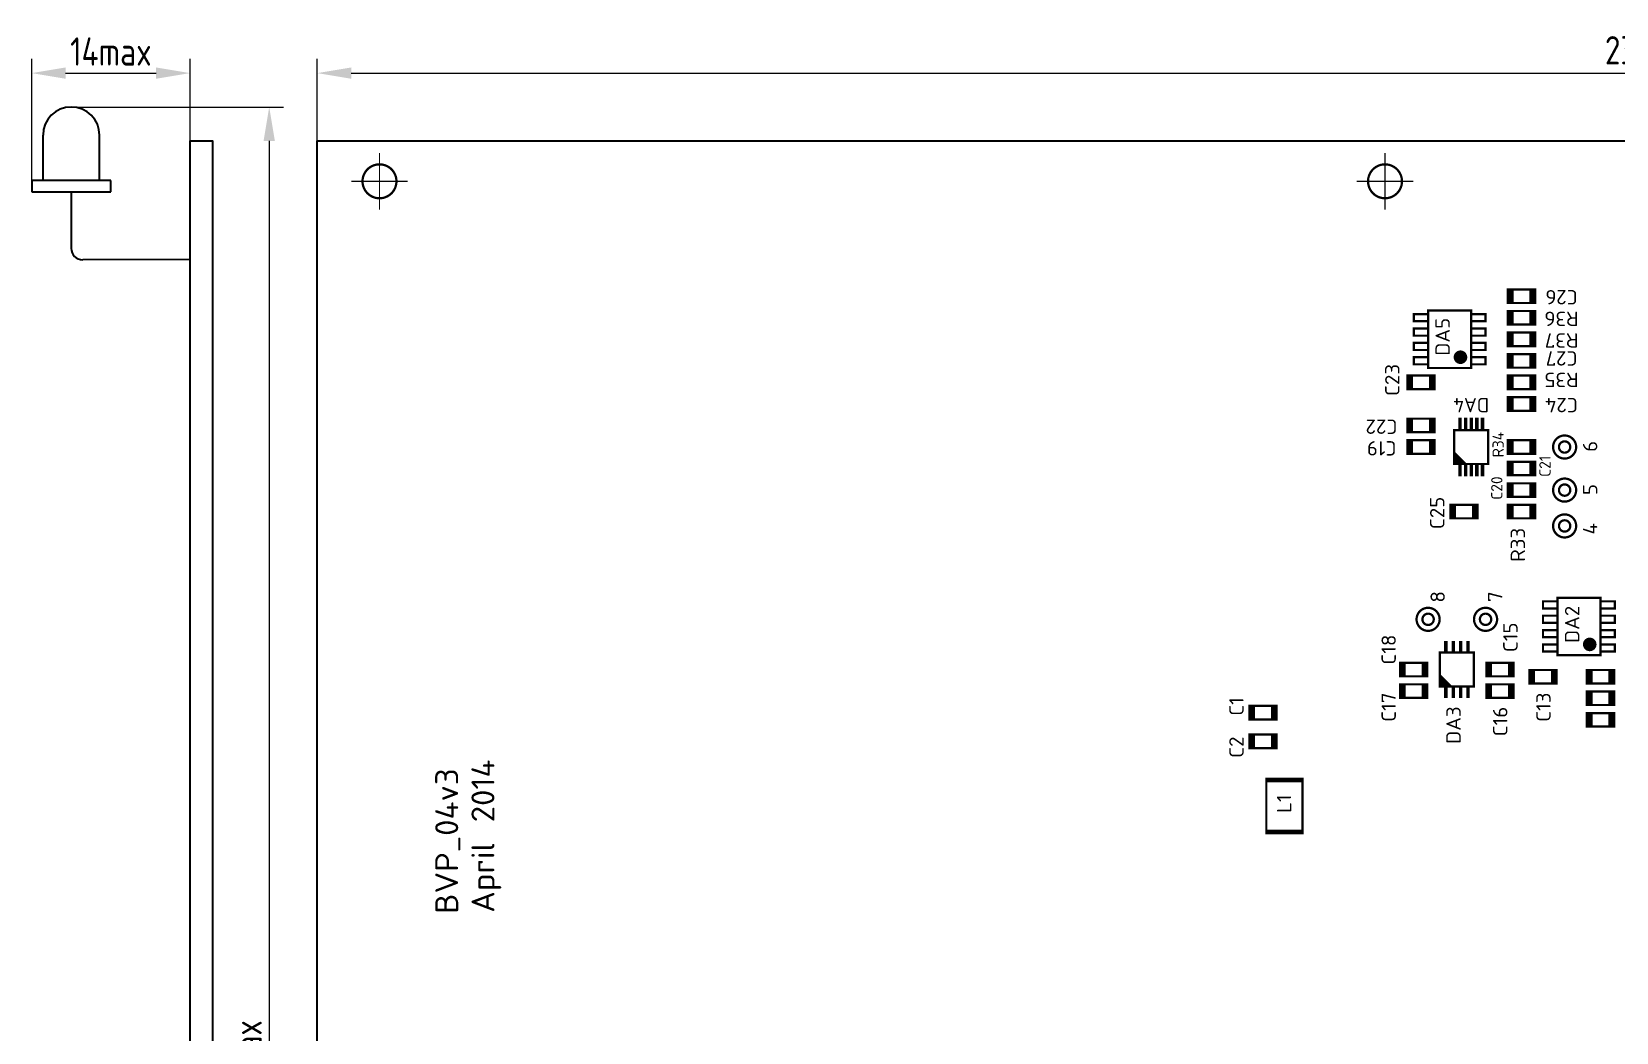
# Model space of a CAD drawing. Header units: millimetres. Extents: x 327 to 592, y -3056 to -2879.
# Drawn here: x 327 to 467.1, y -2967.8 to -2879.3 of the extents above; entities that cross this region are included whole.
import ezdxf
from ezdxf.enums import TextEntityAlignment as Align

# ---------------------------------------------------------------- set-up
doc = ezdxf.new("R2010")
doc.units = ezdxf.units.MM
for name, color, linetype, lineweight in [('BOARD', 173, 'Continuous', 35), ('TOP', 7, 'Continuous', 35), ('РАЗМЕРЫ', 7, 'Continuous', 25)]:
    doc.layers.add(name, color=color, linetype=linetype, lineweight=lineweight)
doc.styles.get("Standard").update_dxf_attribs({"font": 'txt.shx'})
doc.styles.add('ГОСТ 2.304', font='CS_Gost2304.shx')
doc.dimstyles.new('ЕСКД', dxfattribs={"dimscale": 0, "dimtxt": 3, "dimasz": 3, "dimexe": 1.25, "dimexo": 0, "dimtad": 1, "dimtoh": 1, "dimdec": 1, "dimrnd": 0.5, "dimtxsty": 'ГОСТ 2.304', "dimcen": 5, "dimadec": 3, "dimazin": 2, "dimtfac": 0.75, "dimtdec": 4, "dimtmove": 1, "dimatfit": 3, "dimfxl": 1, "dimtolj": 1, "dimarcsym": 0})

# ---------------------------------------------------------------- blocks, each defined once
blk = doc.blocks.new('*D27')
at = {"layer": 'Defpoints', "color": 0}
for p in [(585.5, -2883), (352.25, -2889), (585.5, -2889)]:
    blk.add_point(p, dxfattribs=at)
at = {"layer": 'РАЗМЕРЫ', "color": 0, "lineweight": -2}
for p, q in [((352.25, -2889), (352.25, -2881.75)), ((585.5, -2889), (585.5, -2881.75)), ((355.25, -2883), (582.5, -2883))]:
    blk.add_line(p, q, dxfattribs=at)
at = {"layer": 'РАЗМЕРЫ', "color": 0}
for points in [[(355.25, -2882.5), (355.25, -2883.5), (352.25, -2883)], [(582.5, -2883.5), (582.5, -2882.5), (585.5, -2883)]]:
    blk.add_solid(points, dxfattribs=at)
at = {"layer": 'РАЗМЕРЫ', "color": 0, "insert": (468.88, -2880.98), "char_height": 2.5, "attachment_point": 5, "style": 'ГОСТ 2.304'}
blk.add_mtext('\\A1;233*', dxfattribs=at)
blk = doc.blocks.new('*D30')
at = {"layer": 'Defpoints', "color": 0}
for p in [(330.5, -2886), (330.5, -3056), (348, -3056)]:
    blk.add_point(p, dxfattribs=at)
at = {"layer": 'РАЗМЕРЫ', "color": 0, "lineweight": -2}
for p, q in [((330.5, -2886), (349.25, -2886)), ((348, -2889), (348, -3053)), ((330.5, -3056), (349.25, -3056))]:
    blk.add_line(p, q, dxfattribs=at)
at = {"layer": 'РАЗМЕРЫ', "color": 0}
for points in [[(348.5, -2889), (347.5, -2889), (348, -2886)], [(347.5, -3053), (348.5, -3053), (348, -3056)]]:
    blk.add_solid(points, dxfattribs=at)
at = {"layer": 'РАЗМЕРЫ', "color": 0, "insert": (346.09, -2971), "char_height": 2.5, "attachment_point": 5, "rotation": 90, "style": 'ГОСТ 2.304'}
blk.add_mtext('\\A1;170max', dxfattribs=at)
blk = doc.blocks.new('*D32')
at = {"layer": 'Defpoints', "color": 0}
for p in [(341, -2883), (341, -2889), (327, -2893)]:
    blk.add_point(p, dxfattribs=at)
at = {"layer": 'РАЗМЕРЫ', "color": 0, "lineweight": -2}
for p, q in [((327, -2893), (327, -2881.75)), ((341, -2889), (341, -2881.75)), ((330, -2883), (338, -2883))]:
    blk.add_line(p, q, dxfattribs=at)
at = {"layer": 'РАЗМЕРЫ', "color": 0}
for points in [[(330, -2882.5), (330, -2883.5), (327, -2883)], [(338, -2883.5), (338, -2882.5), (341, -2883)]]:
    blk.add_solid(points, dxfattribs=at)
at = {"layer": 'РАЗМЕРЫ', "color": 0, "insert": (334, -2881.09), "char_height": 2.5, "attachment_point": 5, "style": 'ГОСТ 2.304'}
blk.add_mtext('\\A1;14max', dxfattribs=at)

msp = doc.modelspace()

# ---------------------------------------------------------------- linework, layer by layer
at = {"layer": 'BOARD'}
msp.add_lwpolyline([(343, -3049), (341, -3049), (341, -2889), (343, -2889)], close=True, dxfattribs=at)
msp.add_lwpolyline([(563.44, -2889), (585.5, -2889), (585.5, -3049), (352.25, -3049), (352.25, -2889), (487.32, -2889)], dxfattribs=at)
at = {"layer": 'TOP'}
for p, q in [((328, -2892.5), (328, -2888.5)), ((333, -2892.5), (333, -2888.5)), ((327, -2892.5), (327, -2893.5)), ((334, -2892.5), (327, -2892.5)), ((334, -2893.5), (334, -2892.5)), ((327, -2893.5), (334, -2893.5)), ((330.5, -2893.5), (330.5, -2898.5)), ((341, -2899.5), (331.51, -2899.51))]:
    msp.add_line(p, q, dxfattribs=at)
for points, const_width in [([(357.75, -2895.07), (357.75, -2890.07)], 0.1), ([(446.65, -2895.07), (446.65, -2890.07)], 0.1), ([(355.25, -2892.57), (360.25, -2892.57)], 0.1), ([(444.15, -2892.57), (449.15, -2892.57)], 0.1), ([(459.92, -2903.33), (457.52, -2903.33), (457.52, -2902.13), (459.92, -2902.13), (459.92, -2903.33), (459.72, -2903.33), (459.72, -2902.13), (459.52, -2902.13), (459.52, -2903.33)], 0.2), ([(457.52, -2903.33), (457.52, -2902.13), (457.92, -2902.13), (457.92, -2903.33), (457.72, -2903.33), (457.72, -2902.13)], 0.2), ([(450.46, -2904.95), (449.19, -2904.95), (449.19, -2904.32), (450.46, -2904.32)], 0.2), ([(454.27, -2909.08), (450.46, -2909.08), (450.46, -2904), (454.27, -2904), (454.27, -2909.08)], 0.2), ([(454.27, -2904.95), (455.54, -2904.95), (455.54, -2904.32), (454.27, -2904.32)], 0.2), ([(457.52, -2904.04), (457.52, -2905.24), (459.92, -2905.24), (459.92, -2904.04), (457.52, -2904.04)], 0.2), ([(457.72, -2905.24), (457.72, -2904.04)], 0.2), ([(457.92, -2905.24), (457.92, -2904.04)], 0.2), ([(459.52, -2905.24), (459.52, -2904.04)], 0.2), ([(459.72, -2905.24), (459.72, -2904.04)], 0.2), ([(450.46, -2906.22), (449.19, -2906.22), (449.19, -2905.59), (450.46, -2905.59)], 0.2), ([(454.27, -2906.22), (455.54, -2906.22), (455.54, -2905.59), (454.27, -2905.59)], 0.2), ([(450.46, -2907.49), (449.19, -2907.49), (449.19, -2906.86), (450.46, -2906.86)], 0.2), ([(454.27, -2907.49), (455.54, -2907.49), (455.54, -2906.86), (454.27, -2906.86)], 0.2), ([(457.52, -2905.94), (457.52, -2907.14), (459.92, -2907.14), (459.92, -2905.94), (457.52, -2905.94)], 0.2), ([(457.72, -2907.14), (457.72, -2905.94)], 0.2), ([(457.92, -2907.14), (457.92, -2905.94)], 0.2), ([(459.52, -2907.14), (459.52, -2905.94)], 0.2), ([(459.72, -2907.14), (459.72, -2905.94)], 0.2), ([(450.46, -2908.76), (449.19, -2908.76), (449.19, -2908.13), (450.46, -2908.13)], 0.2), ([(454.27, -2908.76), (455.54, -2908.76), (455.54, -2908.13), (454.27, -2908.13)], 0.2), ([(457.52, -2907.85), (459.92, -2907.85), (459.92, -2909.05), (457.52, -2909.05), (457.52, -2907.85), (457.72, -2907.85), (457.72, -2909.05), (457.92, -2909.05), (457.92, -2907.85)], 0.2), ([(459.92, -2907.85), (459.92, -2909.05), (459.52, -2909.05), (459.52, -2907.85), (459.72, -2907.85), (459.72, -2909.05)], 0.2), ([(451.03, -2909.75), (451.03, -2910.95), (448.63, -2910.95), (448.63, -2909.75), (451.03, -2909.75)], 0.2), ([(448.83, -2910.95), (448.83, -2909.75)], 0.2), ([(449.03, -2910.95), (449.03, -2909.75)], 0.2), ([(450.63, -2909.75), (450.63, -2910.95)], 0.2), ([(450.83, -2910.95), (450.83, -2909.75)], 0.2), ([(457.52, -2909.75), (457.52, -2910.95), (459.92, -2910.95), (459.92, -2909.75), (457.52, -2909.75)], 0.2), ([(457.72, -2910.95), (457.72, -2909.75)], 0.2), ([(457.92, -2910.95), (457.92, -2909.75)], 0.2), ([(459.52, -2910.95), (459.52, -2909.75)], 0.2), ([(459.72, -2910.95), (459.72, -2909.75)], 0.2), ([(457.52, -2912.86), (457.52, -2911.66), (459.92, -2911.66), (459.92, -2912.86), (457.52, -2912.86)], 0.2), ([(457.72, -2911.66), (457.72, -2912.86)], 0.2), ([(457.92, -2912.86), (457.92, -2911.66)], 0.2), ([(459.52, -2911.66), (459.52, -2912.86)], 0.2), ([(459.72, -2911.66), (459.72, -2912.86)], 0.2), ([(451.03, -2913.56), (451.03, -2914.76), (448.63, -2914.76), (448.63, -2913.56), (451.03, -2913.56)], 0.2), ([(448.83, -2914.76), (448.83, -2913.56)], 0.2), ([(449.03, -2914.76), (449.03, -2913.56)], 0.2), ([(450.63, -2913.56), (450.63, -2914.76)], 0.2), ([(450.83, -2914.76), (450.83, -2913.56)], 0.2), ([(453.27, -2914.47), (453.27, -2913.47)], 0.3), ([(453.77, -2914.47), (453.77, -2913.47)], 0.3), ([(454.27, -2914.47), (454.27, -2913.47)], 0.3), ([(454.77, -2914.47), (454.77, -2913.47)], 0.3), ([(455.27, -2914.47), (455.27, -2913.47)], 0.3), ([(451.03, -2916.67), (448.63, -2916.67), (448.63, -2915.47), (451.03, -2915.47), (451.03, -2916.67), (450.83, -2916.67), (450.83, -2915.47), (450.63, -2915.47), (450.63, -2916.67)], 0.2), ([(448.63, -2916.67), (448.63, -2915.47), (449.03, -2915.47), (449.03, -2916.67), (448.83, -2916.67), (448.83, -2915.47)], 0.2), ([(455.77, -2917.57), (452.77, -2917.57), (452.77, -2914.57), (455.77, -2914.57), (455.77, -2917.57)], 0.2), ([(459.92, -2916.67), (459.92, -2915.47), (457.52, -2915.47), (457.52, -2916.67), (459.92, -2916.67)], 0.2), ([(457.72, -2915.47), (457.72, -2916.67)], 0.2), ([(457.92, -2915.47), (457.92, -2916.67)], 0.2), ([(459.52, -2915.47), (459.52, -2916.67)], 0.2), ([(459.72, -2915.47), (459.72, -2916.67)], 0.2), ([(452.77, -2916.57), (453.77, -2917.57)], 0.2), ([(452.77, -2916.77), (453.57, -2917.57)], 0.2), ([(453.37, -2917.57), (452.77, -2916.97)], 0.2), ([(452.77, -2917.17), (453.17, -2917.57)], 0.2), ([(452.77, -2917.37), (452.97, -2917.57)], 0.2), ([(453.27, -2918.67), (453.27, -2917.67)], 0.3), ([(453.77, -2918.67), (453.77, -2917.67)], 0.3), ([(454.27, -2918.67), (454.27, -2917.67)], 0.3), ([(454.77, -2918.67), (454.77, -2917.67)], 0.3), ([(455.27, -2918.67), (455.27, -2917.67)], 0.3), ([(459.92, -2917.37), (459.92, -2918.57), (457.52, -2918.57), (457.52, -2917.37), (459.92, -2917.37)], 0.2), ([(457.72, -2918.57), (457.72, -2917.37)], 0.2), ([(457.92, -2918.57), (457.92, -2917.37)], 0.2), ([(459.52, -2917.37), (459.52, -2918.57)], 0.2), ([(459.72, -2918.57), (459.72, -2917.37)], 0.2), ([(459.92, -2919.28), (459.92, -2920.48), (457.52, -2920.48), (457.52, -2919.28), (459.92, -2919.28)], 0.2), ([(457.72, -2920.48), (457.72, -2919.28)], 0.2), ([(457.92, -2920.48), (457.92, -2919.28)], 0.2), ([(459.52, -2919.28), (459.52, -2920.48)], 0.2), ([(459.72, -2920.48), (459.72, -2919.28)], 0.2), ([(452.44, -2921.18), (454.84, -2921.18), (454.84, -2922.38), (452.44, -2922.38), (452.44, -2921.18), (452.64, -2921.18), (452.64, -2922.38), (452.84, -2922.38), (452.84, -2921.18)], 0.2), ([(454.84, -2921.18), (454.84, -2922.38), (454.44, -2922.38), (454.44, -2921.18), (454.64, -2921.18), (454.64, -2922.38)], 0.2), ([(457.52, -2921.18), (457.52, -2922.38), (459.92, -2922.38), (459.92, -2921.18), (457.52, -2921.18)], 0.2), ([(457.72, -2922.38), (457.72, -2921.18)], 0.2), ([(457.92, -2922.38), (457.92, -2921.18)], 0.2), ([(459.52, -2922.38), (459.52, -2921.18)], 0.2), ([(459.72, -2922.38), (459.72, -2921.18)], 0.2), ([(465.7, -2934.48), (461.89, -2934.48), (461.89, -2929.4), (465.7, -2929.4), (465.7, -2934.48)], 0.2), ([(461.89, -2930.35), (460.62, -2930.35), (460.62, -2929.72), (461.89, -2929.72)], 0.2), ([(465.7, -2930.35), (466.97, -2930.35), (466.97, -2929.72), (465.7, -2929.72)], 0.2), ([(461.89, -2931.62), (460.62, -2931.62), (460.62, -2930.99), (461.89, -2930.99)], 0.2), ([(461.89, -2932.89), (460.62, -2932.89), (460.62, -2932.26), (461.89, -2932.26)], 0.2), ([(465.7, -2931.62), (466.97, -2931.62), (466.97, -2930.99), (465.7, -2930.99)], 0.2), ([(465.7, -2932.89), (466.97, -2932.89), (466.97, -2932.26), (465.7, -2932.26)], 0.2), ([(452.03, -2934.21), (452.03, -2933.24)], 0.3), ([(452.68, -2934.21), (452.68, -2933.24)], 0.3), ([(453.33, -2934.21), (453.33, -2933.24)], 0.3), ([(453.98, -2934.21), (453.98, -2933.24)], 0.3), ([(461.89, -2934.16), (460.62, -2934.16), (460.62, -2933.53), (461.89, -2933.53)], 0.2), ([(465.7, -2934.16), (466.97, -2934.16), (466.97, -2933.53), (465.7, -2933.53)], 0.2), ([(447.99, -2936.35), (447.99, -2935.15), (450.39, -2935.15), (450.39, -2936.35), (447.99, -2936.35)], 0.2), ([(448.19, -2935.15), (448.19, -2936.35)], 0.2), ([(448.39, -2936.35), (448.39, -2935.15)], 0.2), ([(449.99, -2935.15), (449.99, -2936.35)], 0.2), ([(450.19, -2935.15), (450.19, -2936.35)], 0.2), ([(454.5, -2937.25), (451.5, -2937.25), (451.5, -2934.25), (454.5, -2934.25), (454.5, -2937.25)], 0.2), ([(458.01, -2935.15), (458.01, -2936.35), (455.61, -2936.35), (455.61, -2935.15), (458.01, -2935.15)], 0.2), ([(455.81, -2936.35), (455.81, -2935.15)], 0.2), ([(456.01, -2936.35), (456.01, -2935.15)], 0.2), ([(457.61, -2935.15), (457.61, -2936.35)], 0.2), ([(457.81, -2936.35), (457.81, -2935.15)], 0.2), ([(451.5, -2936.25), (452.5, -2937.25)], 0.2), ([(451.5, -2936.45), (452.3, -2937.25)], 0.2), ([(459.42, -2936.99), (459.42, -2935.79), (461.82, -2935.79), (461.82, -2936.99), (459.42, -2936.99)], 0.2), ([(459.62, -2935.79), (459.62, -2936.99)], 0.2), ([(459.82, -2936.99), (459.82, -2935.79)], 0.2), ([(461.42, -2935.79), (461.42, -2936.99)], 0.2), ([(461.62, -2935.79), (461.62, -2936.99)], 0.2), ([(464.5, -2935.79), (464.5, -2936.99), (466.9, -2936.99), (466.9, -2935.79), (464.5, -2935.79)], 0.2), ([(464.7, -2936.99), (464.7, -2935.79)], 0.2), ([(464.9, -2936.99), (464.9, -2935.79)], 0.2), ([(466.5, -2936.99), (466.5, -2935.79)], 0.2), ([(466.7, -2936.99), (466.7, -2935.79)], 0.2), ([(450.39, -2938.26), (447.99, -2938.26), (447.99, -2937.06), (450.39, -2937.06), (450.39, -2938.26), (450.19, -2938.26), (450.19, -2937.06), (449.99, -2937.06), (449.99, -2938.26)], 0.2), ([(447.99, -2938.26), (447.99, -2937.06), (448.39, -2937.06), (448.39, -2938.26), (448.19, -2938.26), (448.19, -2937.06)], 0.2), ([(451.5, -2936.65), (452.1, -2937.25)], 0.2), ([(451.5, -2936.85), (451.9, -2937.25)], 0.2), ([(451.5, -2937.05), (451.7, -2937.25)], 0.2), ([(452.03, -2938.28), (452.03, -2937.3)], 0.3), ([(452.68, -2938.28), (452.68, -2937.3)], 0.3), ([(453.33, -2938.28), (453.33, -2937.3)], 0.3), ([(453.98, -2938.28), (453.98, -2937.3)], 0.3), ([(458.01, -2937.06), (458.01, -2938.26), (455.61, -2938.26), (455.61, -2937.06), (458.01, -2937.06)], 0.2), ([(455.81, -2938.26), (455.81, -2937.06)], 0.2), ([(456.01, -2938.26), (456.01, -2937.06)], 0.2), ([(457.61, -2937.06), (457.61, -2938.26)], 0.2), ([(457.81, -2938.26), (457.81, -2937.06)], 0.2), ([(466.9, -2938.89), (466.9, -2937.69), (464.5, -2937.69), (464.5, -2938.89), (466.9, -2938.89)], 0.2), ([(464.7, -2937.69), (464.7, -2938.89)], 0.2), ([(464.9, -2937.69), (464.9, -2938.89)], 0.2), ([(466.5, -2937.69), (466.5, -2938.89)], 0.2), ([(466.7, -2937.69), (466.7, -2938.89)], 0.2), ([(437.06, -2940.16), (434.66, -2940.16), (434.66, -2938.96), (437.06, -2938.96), (437.06, -2940.16), (436.86, -2940.16), (436.86, -2938.96), (436.66, -2938.96), (436.66, -2940.16)], 0.2), ([(434.66, -2940.16), (434.66, -2938.96), (435.06, -2938.96), (435.06, -2940.16), (434.86, -2940.16), (434.86, -2938.96)], 0.2), ([(464.5, -2939.6), (466.9, -2939.6), (466.9, -2940.8), (464.5, -2940.8), (464.5, -2939.6), (464.7, -2939.6), (464.7, -2940.8), (464.9, -2940.8), (464.9, -2939.6)], 0.2), ([(466.9, -2939.6), (466.9, -2940.8), (466.5, -2940.8), (466.5, -2939.6), (466.7, -2939.6), (466.7, -2940.8)], 0.2), ([(437.06, -2941.5), (437.06, -2942.7), (434.66, -2942.7), (434.66, -2941.5), (437.06, -2941.5)], 0.2), ([(434.86, -2942.7), (434.86, -2941.5)], 0.2), ([(435.06, -2942.7), (435.06, -2941.5)], 0.2), ([(436.66, -2941.5), (436.66, -2942.7)], 0.2), ([(436.86, -2942.7), (436.86, -2941.5)], 0.2), ([(436.16, -2950.22), (436.16, -2945.42), (439.36, -2945.42), (439.36, -2950.22), (436.16, -2950.22)], 0.2), ([(436.16, -2945.62), (439.36, -2945.62)], 0.2), ([(436.16, -2950.02), (439.36, -2950.02)], 0.2)]:
    msp.add_lwpolyline(points, dxfattribs=dict(at, const_width=const_width))
for points, const_width in [([(357.75, -2891.07, 1), (357.75, -2894.07, 1), (357.75, -2891.07)], 0.2), ([(446.65, -2891.07, 1), (446.65, -2894.07, 1), (446.65, -2891.07)], 0.2), ([(453.32, -2907.83, 1), (453.32, -2908.43, 1), (453.32, -2907.83)], 0.6), ([(462.53, -2915.05, 1), (462.53, -2917.09, 1), (462.53, -2915.05)], 0.2), ([(462.53, -2915.57, 1), (462.53, -2916.57, 1), (462.53, -2915.57)], 0.2), ([(462.53, -2918.86, 1), (462.53, -2920.9, 1), (462.53, -2918.86)], 0.2), ([(462.53, -2919.38, 1), (462.53, -2920.38, 1), (462.53, -2919.38)], 0.2), ([(462.53, -2922.03, 1), (462.53, -2924.07, 1), (462.53, -2922.03)], 0.2), ([(462.53, -2922.55, 1), (462.53, -2923.55, 1), (462.53, -2922.55)], 0.2), ([(450.46, -2930.29, 1), (450.46, -2932.33, 1), (450.46, -2930.29)], 0.2), ([(450.46, -2930.81, 1), (450.46, -2931.81, 1), (450.46, -2930.81)], 0.2), ([(455.54, -2930.29, 1), (455.54, -2932.33, 1), (455.54, -2930.29)], 0.2), ([(455.54, -2930.81, 1), (455.54, -2931.81, 1), (455.54, -2930.81)], 0.2), ([(464.75, -2933.23, 1), (464.75, -2933.83, 1), (464.75, -2933.23)], 0.6)]:
    msp.add_lwpolyline(points, format="xyb", dxfattribs=dict(at, const_width=const_width))
for centre, radius, start, end in [((330.5, -2888.5), 2.5, 0, 180), ((331.51, -2898.5), 1.01, 180.0003, 270.0003)]:
    msp.add_arc(centre, radius, start, end, dxfattribs=at)

# ---------------------------------------------------------------- texts
for s, height, rotation, width, p in [('C26', 1.27, 180, 1.019685, (462.25, -2902.19)), ('R36', 1.27, 180, 1.019685, (462.25, -2904.1)), ('DA5', 1.27, 90, 1.019685, (452.38, -2906.32)), ('R37', 1.27, 180, 1.019685, (462.25, -2906.01)), ('C27', 1.27, 180, 1.019685, (462.25, -2907.6)), ('C23', 1.27, 90, 1.019685, (447.93, -2910.14)), ('R35', 1.27, 180, 1.019685, (462.25, -2909.5)), ('DA4', 1.27, 180, 0.95, (454.27, -2911.73)), ('C24', 1.27, 180, 1.019685, (462.25, -2911.73)), ('C22', 1.27, 180, 1.019685, (446.34, -2913.64)), ('R34', 1, 90, 0.95, (457.15, -2915.86)), ('C19', 1.27, 180, 1.019685, (446.34, -2915.55)), ('C21', 1, 90, 0.95, (461.29, -2917.77)), ('C20', 1, 90, 0.95, (457.03, -2919.7)), ('C25', 1.27, 90, 1.019685, (451.9, -2921.9)), ('R33', 1.27, 90, 1.019685, (459.03, -2924.72)), ('DA2', 1.27, 90, 1.019685, (463.83, -2931.76)), ('C15', 1.27, 90, 1.019685, (458.37, -2932.9)), ('C18', 1.27, 90, 1.019685, (447.61, -2933.99)), ('C1', 1.27, 90, 1.019685, (434.15, -2939.02)), ('C17', 1.27, 90, 1.019685, (447.61, -2939.08)), ('DA3', 1.27, 90, 1.019685, (453.34, -2940.67)), ('C16', 1.27, 90, 1.019685, (457.47, -2940.35)), ('C13', 1.27, 90, 1.019685, (461.29, -2939.08)), ('C2', 1.27, 90, 1.019685, (434.15, -2942.62)), ('L1', 1.27, 90, 1.019685, (438.36, -2947.62))]:
    msp.add_text(s, height=height, rotation=rotation, dxfattribs=dict(at, width=width)).set_placement(p, align=Align.CENTER)
at = {"layer": 'TOP', "width": 1.019685}
for s, p in [('6', (465.42, -2916.5)), ('5', (465.42, -2920.32)), ('4', (465.42, -2923.81)), ('8', (451.94, -2929.83)), ('7', (457.03, -2929.78))]:
    msp.add_text(s, height=1.27, rotation=90, dxfattribs=at).set_placement(p)
at = {"layer": 'TOP'}
for s, p in [('BVP_04v3', (364.71, -2957.36)), ('April 2014', (367.91, -2957.26))]:
    msp.add_text(s, height=2.032, rotation=90, dxfattribs=at).set_placement(p)

# ---------------------------------------------------------------- dimensions: what is measured, and where the dimension line sits
at = {"layer": 'РАЗМЕРЫ'}
for base, p1, p2, text, override, picture, middle in [((341, -2883), (327, -2893), (341, -2889), '<>max', {"dimscale": 1, "dimtxt": 2.5, "dimlfac": 1, "dimtxsty": 'ГОСТ 2.304', "dimsah": 1, "dimtolj": 1}, '*D32', (334, -2881.09)), ((585.50271665, -2883), (352.25271665, -2889), (585.50271665, -2889), '<>*', {"dimscale": 1, "dimtxt": 2.5, "dimasz": 3, "dimlfac": 1, "dimtxsty": 'ГОСТ 2.304', "dimsah": 1, "dimtolj": 1}, '*D27', (468.87771665, -2880.97639752))]:
    dim = msp.add_linear_dim(base=base, p1=p1, p2=p2, text=text, dimstyle='ЕСКД', override=override, dxfattribs=at)
    dim.commit()
    dim.dimension.update_dxf_attribs({"geometry": picture, "text_midpoint": middle})
dim = msp.add_linear_dim(base=(348, -3056), p1=(330.5, -2886), p2=(330.5, -3056), angle=90, text='<>max', dimstyle='ЕСКД', override={"dimscale": 1, "dimtxt": 2.5, "dimasz": 3, "dimlfac": 1, "dimtxsty": 'ГОСТ 2.304', "dimsah": 1, "dimtolj": 1}, dxfattribs=at)
dim.commit()
dim.dimension.update_dxf_attribs({"geometry": '*D30', "text_midpoint": (346.09, -2971)})

doc.saveas('drawing.dxf')
